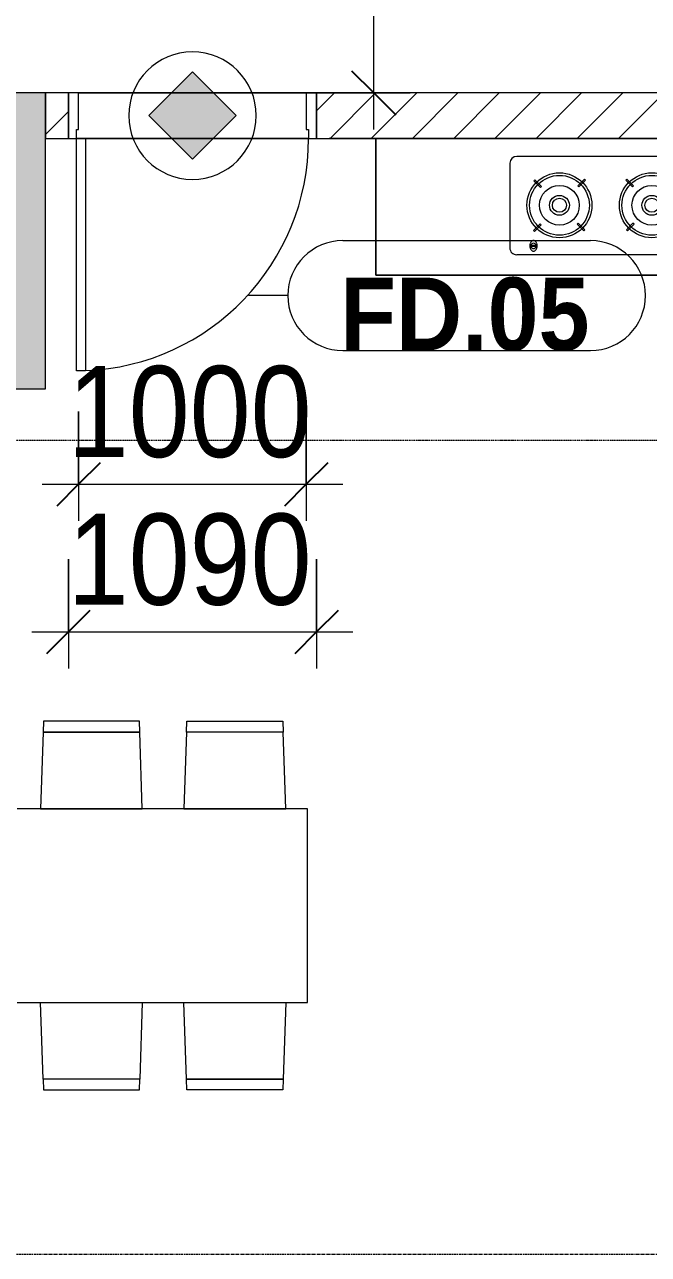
# Model space of a CAD drawing. Header units: millimetres. Extents: x 962 to 241049, y -15958 to 84407.
# Drawn here: x 132464 to 135204, y 28437 to 33837 of the extents above; entities that cross this region are included whole.
import ezdxf

# ---------------------------------------------------------------- set-up
doc = ezdxf.new("R2010")
doc.units = ezdxf.units.MM
doc.linetypes.add('Dash Dot 3_16_', pattern=[7.9375, 4.7625, -1.5875, 0, -1.5875])
doc.linetypes.add('Grid Line', pattern=[22.225, 12.7, -3.175, 3.175, -3.175])
for name, color, linetype, lineweight in [('0-1', 7, 'Continuous', 5), ('A-ANNO-DIMS', 211, 'Continuous', 9), ('A-ANNO-DIMS-160', 211, 'Continuous', 9), ('A-ANNO-NOTE', 131, 'Continuous', 9), ('A-DETL-GENF-2', 1, 'Continuous', 9), ('A-DOOR-3', 1, 'Continuous', 9), ('A-DOOR-FRAM-1', 1, 'Continuous', 9), ('A-DOOR-IDEN', 31, 'Continuous', 9), ('A-FLOR-2', 9, 'Continuous', 9), ('A-WALL', 113, 'Continuous', 9), ('A-WALL-3', 113, 'Continuous', 18), ('A-WALL-PATT-2', 111, 'Continuous', 9), ('G-ANNO-SYMB-1', 111, 'Dash Dot 3_16_', 18), ('I-FURN', 30, 'Continuous', 9), ('I-FURN-1', 254, 'Continuous', 9), ('S-COLS-1', 52, 'Continuous', 5), ('S-COLS-2', 7, 'Continuous', 18), ('S-GRID-1', 1, 'Grid Line', 9)]:
    doc.layers.add(name, color=color, linetype=linetype, lineweight=lineweight)
doc.styles.add('Arial_B_5', font='arialbd_0.ttf', dxfattribs={"width": 0.9, "height": 320})
doc.styles.add('UTM Avo', font='UTM Avo.ttf', dxfattribs={"width": 0.9, "height": 400})
doc.dimstyles.new('1_Dim_chi_tiet_2_5', dxfattribs={"dimscale": 304.8, "dimtxt": 399.720379, "dimasz": 0.629921, "dimexe": 0.524934, "dimexo": 0.0625, "dimgap": 0.052493, "dimtad": 1, "dimdec": 0, "dimrnd": 5, "dimzin": 0, "dimdsep": 46, "dimtxsty": 'UTM Avo', "dimblk1": 'OBLIQUE', "dimblk2": 'OBLIQUE', "dimsah": 1, "dimcen": 0.09, "dimdle": 0.524934, "dimazin": 0, "dimtfac": 1, "dimtdec": 4, "dimtix": 1, "dimtmove": 0, "dimatfit": 3, "dimfxl": 1.049869, "dimfxlon": 1, "dimtvp": 1, "dimtolj": 1, "dimtzin": 0, "dimarcsym": 2})
doc.dimstyles.new('1_Dim_chi_tiet_2_5_1', dxfattribs={"dimscale": 304.8, "dimtxt": 399.720379, "dimasz": 0.629921, "dimexe": 0.524934, "dimexo": 0.0625, "dimgap": 0.052493, "dimtad": 1, "dimdec": 0, "dimrnd": 5, "dimzin": 0, "dimdsep": 46, "dimtxsty": 'UTM Avo', "dimblk1": 'OBLIQUE', "dimblk2": 'OBLIQUE', "dimsah": 1, "dimcen": 0.09, "dimdle": 0.524934, "dimazin": 0, "dimtfac": 1, "dimtdec": 4, "dimtix": 1, "dimtmove": 0, "dimatfit": 3, "dimfxl": 1.049869, "dimfxlon": 1, "dimtvp": 1, "dimtolj": 1, "dimtzin": 0, "dimarcsym": 2})

# ---------------------------------------------------------------- blocks, each defined once
blk = doc.blocks.new('NCV_TKTC_KET CAU_rvt-1-TKCS_MB TẦNG 1')
at = {"layer": 'S-COLS-1'}
blk.add_hatch(color=256, dxfattribs=at).paths.add_polyline_path([(69377.6, 32236.9), (69377.6, 33536.9), (68927.6, 33536.9), (68927.6, 32236.9)])
at = {"layer": 'S-COLS-2'}
for p, q in [((69377.6, 33536.9), (68927.6, 33536.9)), ((69377.6, 32236.9), (69377.6, 33536.9)), ((68927.6, 32236.9), (69377.6, 32236.9))]:
    blk.add_line(p, q, dxfattribs=at)
blk = doc.blocks.new('RES_BAN AN 1 - RES_BAN AN 1-V28-TKCS_MB TẦNG 1')
at = {"layer": 'I-FURN-1'}
for p, q in [((-425, 0), (-425, -1275)), ((425, -1275), (425, 0)), ((-761.9, -113.5), (-425, -102.3)), ((-425, -102.3), (-425, -549.7)), ((425, -102.3), (425, -549.7)), ((761.9, -113.5), (425, -102.3)), ((-761.9, -113.5), (-809.6, -115.1)), ((-809.6, -115.1), (-809.6, -536.9)), ((-761.9, -538.5), (-761.9, -113.5)), ((-761.9, -538.5), (-761.9, -113.5)), ((761.9, -538.5), (761.9, -113.5)), ((761.9, -113.5), (761.9, -538.5)), ((809.6, -115.1), (761.9, -113.5)), ((809.6, -536.9), (809.6, -115.1)), ((-809.6, -536.9), (-761.9, -538.5)), ((-425, -549.7), (-761.9, -538.5)), ((425, -549.7), (761.9, -538.5)), ((761.9, -538.5), (809.6, -536.9)), ((-809.6, -745.3), (-761.9, -743.8)), ((-809.6, -1167.2), (-809.6, -745.3)), ((-761.9, -743.8), (-425, -732.5)), ((-761.9, -1168.8), (-761.9, -743.8)), ((-761.9, -743.8), (-761.9, -1168.8)), ((-425, -732.5), (-425, -1180)), ((425, -732.5), (425, -1180)), ((761.9, -743.8), (425, -732.5)), ((761.9, -743.8), (809.6, -745.3)), ((761.9, -1168.8), (761.9, -743.8)), ((761.9, -1168.8), (761.9, -743.8)), ((809.6, -745.3), (809.6, -1167.2)), ((-761.9, -1168.8), (-809.6, -1167.2)), ((-425, -1180), (-761.9, -1168.8)), ((425, -1180), (761.9, -1168.8)), ((809.6, -1167.2), (761.9, -1168.8)), ((-425, -1275), (425, -1275))]:
    blk.add_line(p, q, dxfattribs=at)
blk = doc.blocks.new('HE BEP B_ - HE BEP B_-437036-TKCS_MB TẦNG 1')
at = {"layer": 'I-FURN'}
for p, q in [((599.3, -89.3), (1380.9, -89.3)), ((569.3, -491.3), (569.3, -119.3)), ((656.9, -126.5), (689.4, -126.5)), ((656.9, -130.4), (656.9, -126.5)), ((689.4, -130.4), (656.9, -130.4)), ((689.4, -126.5), (689.4, -130.4)), ((1290.8, -126.5), (1290.8, -130.4)), ((1323.3, -126.5), (1290.8, -126.5)), ((1290.8, -130.4), (1323.3, -130.4)), ((1323.3, -130.4), (1323.3, -126.5)), ((1410.9, -491.3), (1410.9, -119.3)), ((677.1, -192.1), (672.7, -196.4)), ((672.7, -196.4), (701.8, -225.6)), ((706.2, -221.2), (677.1, -192.1)), ((894.6, -194.8), (865.5, -223.9)), ((869.9, -228.3), (899, -199.2)), ((899, -199.2), (894.6, -194.8)), ((1081.2, -199.2), (1085.6, -194.8)), ((1110.3, -228.3), (1081.2, -199.2)), ((1085.6, -194.8), (1114.7, -223.9)), ((1274, -221.2), (1303.2, -192.1)), ((1307.6, -196.4), (1278.4, -225.6)), ((1303.2, -192.1), (1307.6, -196.4)), ((701.8, -225.6), (706.2, -221.2)), ((865.5, -223.9), (869.9, -228.3)), ((1114.7, -223.9), (1110.3, -228.3)), ((1278.4, -225.6), (1274, -221.2)), ((675.4, -414), (704.6, -384.9)), ((679.8, -418.4), (675.4, -414)), ((709, -389.3), (679.8, -418.4)), ((704.6, -384.9), (709, -389.3)), ((868.3, -392), (872.7, -387.6)), ((897.4, -421.2), (868.3, -392)), ((872.7, -387.6), (901.8, -416.8)), ((901.8, -416.8), (897.4, -421.2)), ((1107.6, -387.6), (1078.5, -416.8)), ((1078.5, -416.8), (1082.9, -421.2)), ((1082.9, -421.2), (1112, -392)), ((1112, -392), (1107.6, -387.6)), ((1275.7, -384.9), (1271.3, -389.3)), ((1271.3, -389.3), (1300.4, -418.4)), ((1304.8, -414), (1275.7, -384.9)), ((1300.4, -418.4), (1304.8, -414)), ((599.3, -521.3), (1380.9, -521.3))]:
    blk.add_line(p, q, dxfattribs=at)
for centre, radius in [((787.2, -306.6), 142.6), ((787.2, -306.6), 131.3), ((1193, -306.6), 142.6), ((1193, -306.6), 131.3), ((787.2, -306.6), 87.2), ((787.2, -306.6), 43.6), ((1193, -306.6), 87.2), ((1193, -306.6), 43.6), ((787.2, -306.6), 30.9), ((1193, -306.6), 30.9)]:
    blk.add_circle(centre, radius, dxfattribs=at)
for centre, radius, start, end in [((599.3, -119.3), 30, 90, 180), ((676.6, -122.6), 18.1, 120.7976, 145.204), ((673.2, -116.9), 11.5, 90, 120.7976), ((673.2, -116.9), 11.5, 59.2024, 90), ((669.8, -122.6), 18.1, 34.796, 59.2024), ((1310.5, -122.6), 18.1, 120.7976, 145.204), ((1307.1, -116.9), 11.5, 90, 120.7976), ((1307.1, -116.9), 11.5, 59.2024, 90), ((1303.7, -122.6), 18.1, 34.796, 59.2024), ((1380.9, -119.3), 30, 360, 90), ((690.4, -128.8), 33.5, 163.9419, 180), ((690.4, -128.8), 33.5, 180, 196.0581), ((681.9, -126.4), 24.7, 145.204, 163.9419), ((681.9, -131.3), 24.7, 196.0581, 214.796), ((673.1, -128.4), 11.6, 9.7177, 170.2823), ((673.1, -128.4), 11.6, 189.9102, 350.0898), ((676.6, -135), 18.1, 214.796, 239.2024), ((673.2, -140.7), 11.5, 239.2024, 270), ((673.2, -140.7), 11.5, 270, 300.7976), ((669.8, -135), 18.1, 300.7976, 325.204), ((664.4, -126.4), 24.7, 16.0581, 34.796), ((664.4, -131.3), 24.7, 325.204, 343.9419), ((655.9, -128.8), 33.5, 0, 16.0581), ((655.9, -128.8), 33.5, 343.9419, 0), ((1324.3, -128.8), 33.5, 163.9419, 180), ((1324.3, -128.8), 33.5, 180, 196.0581), ((1315.8, -126.4), 24.7, 145.204, 163.9419), ((1315.8, -131.3), 24.7, 196.0581, 214.796), ((1310.5, -135), 18.1, 214.796, 239.2024), ((1307.2, -128.4), 11.6, 9.7177, 170.2823), ((1307.2, -128.4), 11.6, 189.9102, 350.0898), ((1307.1, -140.7), 11.5, 239.2024, 270), ((1307.1, -140.7), 11.5, 270, 300.7976), ((1303.7, -135), 18.1, 300.7976, 325.204), ((1298.3, -126.4), 24.7, 16.0581, 34.796), ((1298.3, -131.3), 24.7, 325.204, 343.9419), ((1289.8, -128.8), 33.5, 0, 16.0581), ((1289.8, -128.8), 33.5, 343.9419, 0), ((599.3, -491.3), 30, 180, 270), ((1380.9, -491.3), 30, 270, 360)]:
    blk.add_arc(centre, radius, start, end, dxfattribs=at)
at = {"layer": 'I-FURN-1'}
for p, q in [((0, 1600), (-600, 1600)), ((0, 1600), (-600, 1600)), ((0, 0), (0, 1600)), ((0, 0), (0, 1600)), ((-478.1, 1200), (-121.9, 1200)), ((-495.6, 337.9), (-495.6, 1182.5)), ((-184.4, 1173.3), (-371.1, 1173.3)), ((-104.4, 1182.5), (-104.4, 337.9)), ((-444.4, 1042.1), (-323.5, 1093.7)), ((-424.5, 1120), (-424.5, 934.5)), ((-323.5, 1093.7), (-314.6, 1078.3)), ((-131.1, 934.5), (-131.1, 1120)), ((-314.6, 1078.3), (-419.7, 999.4)), ((-453.5, 1016.6), (-446.4, 1004.2)), ((-371.1, 881.2), (-184.4, 881.2)), ((-410.2, 351.9), (-410.2, 822.3)), ((-183.5, 827.2), (-388, 827.2)), ((-382.2, 347.1), (-382.2, 827.2)), ((-354.2, 347.1), (-354.2, 827.2)), ((-326.2, 347.1), (-326.2, 827.2)), ((-298.2, 347.1), (-298.2, 827.2)), ((-270.2, 347.1), (-270.2, 827.2)), ((-242.2, 347.1), (-242.2, 827.2)), ((-214.2, 347.1), (-214.2, 827.2)), ((-186.2, 347.1), (-186.2, 827.2)), ((-158.2, 353.5), (-158.2, 820.8)), ((-441.3, 773.8), (-441.3, 400.4)), ((-130.2, 400.4), (-130.2, 773.8)), ((-388, 347.1), (-183.5, 347.1)), ((-121.9, 320.4), (-478.1, 320.4)), ((2000, 0), (0, 0)), ((0, 0), (2000, 0)), ((2000, -600), (2000, 0)), ((2000, 0), (2000, -600))]:
    blk.add_line(p, q, dxfattribs=at)
for centre, radius in [((-451.1, 1068.2), 17.8), ((-317.8, 1028.4), 22.2), ((-451.1, 961.5), 17.8)]:
    blk.add_circle(centre, radius, dxfattribs=at)
for centre, radius, start, end in [((-478.1, 1182.5), 17.5, 90, 180), ((-121.9, 1182.5), 17.5, 0, 90), ((-371.1, 1120), 53.3, 90, 180), ((-184.4, 1120), 53.3, 360, 90), ((-438.1, 1025.5), 17.8, 110.5379, 209.9521), ((-431, 1013.1), 17.8, 209.9521, 309.4618), ((-371.1, 934.5), 53.3, 180, 270), ((-184.4, 934.5), 53.3, 270, 360), ((-388, 773.8), 53.3, 90, 180), ((-183.5, 773.8), 53.3, 360, 90), ((-388, 400.4), 53.3, 180, 270), ((-183.5, 400.4), 53.3, 270, 360), ((-478.1, 337.9), 17.5, 180, 270), ((-121.9, 337.9), 17.5, 270, 0)]:
    blk.add_arc(centre, radius, start, end, dxfattribs=at)
blk = doc.blocks.new('NCV_TKTC_TANG 1_rvt-1-TKCS_MB TẦNG 1')
at = {"layer": 'A-FLOR-2'}
for p, q in [((70522.6, 33536.9), (69522.6, 33536.9)), ((70532.6, 33336.9), (69512.6, 33336.9)), ((69512.6, 33336.9), (70532.6, 33336.9)), ((70827.6, 33336.9), (70623.7, 33336.9)), ((73427.6, 33336.9), (70827.6, 33336.9))]:
    blk.add_line(p, q, dxfattribs=at)
at = {"layer": 'I-FURN-1'}
for name, p, rotation in [('HE BEP B_ - HE BEP B_-437036-TKCS_MB TẦNG 1', (72827.6, 32736.9), 180), ('RES_BAN AN 1 - RES_BAN AN 1-V28-TKCS_MB TẦNG 1', (69252.6, 29968.6), 89.9999999999997)]:
    blk.add_blockref(name, p, dxfattribs=dict(at, rotation=rotation))
blk = doc.blocks.new('FD_05 - FD_05-1000x2200mm-835434-TKCS_MB TẦNG 1')
at = {"layer": 'A-DETL-GENF-2'}
for p, q in [((470, 100), (470, 1120)), ((470, 1120), (510, 1120)), ((510, 1120), (510, 100)), ((510, 100), (470, 100))]:
    blk.add_line(p, q, dxfattribs=at)
blk.add_arc((510, 100), 1020, 92.2475, 180, dxfattribs=at)
at = {"layer": 'A-DOOR-FRAM-1'}
for p, q in [((-510, 100), (-545, 100)), ((-545, 100), (-545, -100)), ((-510, 60), (-510, 100)), ((-500, 60), (-510, 60)), ((-500, -100), (-500, 60)), ((510, 60), (500, 60)), ((500, 60), (500, -100)), ((545, 100), (510, 100)), ((510, 100), (510, 60)), ((545, -100), (545, 100)), ((-545, -100), (-500, -100)), ((500, -100), (545, -100))]:
    blk.add_line(p, q, dxfattribs=at)
blk = doc.blocks.new('DIMBLOCK36-TKCS_MB TẦNG 1')
at = {"layer": 'A-ANNO-DIMS-160'}
for p, q in [((132656.6, 31490), (132656.6, 31010)), ((132656.6, 31170), (132656.6, 31490)), ((133746.6, 31490), (133746.6, 31010)), ((133746.6, 31170), (133746.6, 31490)), ((132496.6, 31170), (133906.6, 31170))]:
    blk.add_line(p, q, dxfattribs=at)
at = {"layer": 'A-ANNO-DIMS-160', "lineweight": 25}
for p, q in [((132656.6, 31170), (132752.6, 31266)), ((133746.6, 31170), (133842.6, 31266)), ((132656.6, 31170), (132560.6, 31074)), ((133746.6, 31170), (133650.6, 31074))]:
    blk.add_line(p, q, dxfattribs=at)
at = {"layer": 'A-ANNO-DIMS-160', "color": 0, "insert": (132653.8, 31689.6), "char_height": 400, "width": 1314.636, "attachment_point": 1, "line_spacing_factor": 1.110334, "style": 'UTM Avo'}
blk.add_mtext('1090', dxfattribs=at)
blk = doc.blocks.new('_Oblique')
at = {"color": 0, "linetype": 'ByBlock', "lineweight": -2}
blk.add_line((-0.5, -0.5), (0.5, 0.5), dxfattribs=at)
blk = doc.blocks.new('DIMBLOCK96-TKCS_MB TẦNG 1')
at = {"layer": 'A-ANNO-DIMS-160'}
for p, q in [((132701.6, 32138.4), (132701.6, 31658.4)), ((132701.6, 31818.4), (132701.6, 32138.4)), ((133701.6, 32138.4), (133701.6, 31658.4)), ((133701.6, 31818.4), (133701.6, 32138.4)), ((132541.6, 31818.4), (133861.6, 31818.4))]:
    blk.add_line(p, q, dxfattribs=at)
at = {"layer": 'A-ANNO-DIMS-160', "lineweight": 25}
for p, q in [((132701.6, 31818.4), (132797.6, 31914.4)), ((133701.6, 31818.4), (133797.6, 31914.4)), ((132701.6, 31818.4), (132605.6, 31722.4)), ((133701.6, 31818.4), (133605.6, 31722.4))]:
    blk.add_line(p, q, dxfattribs=at)
at = {"layer": 'A-ANNO-DIMS-160', "color": 0, "insert": (132653.8, 32338), "char_height": 400, "width": 1314.636, "attachment_point": 1, "line_spacing_factor": 1.110334, "style": 'UTM Avo'}
blk.add_mtext('1000', dxfattribs=at)
blk = doc.blocks.new('STN_Door Tag - STN_Door Tag-1788670-TKCS_MB TẦNG 1')
at = {"layer": 'A-DOOR-IDEN'}
for p, q in [((-3.37, 1.495), (3.431, 1.495)), ((-3.37, -1.524), (3.431, -1.524))]:
    blk.add_line(p, q, dxfattribs=at)
for centre, start, end in [((-3.37, -0.015), 90, 270), ((3.431, -0.015), 270, 90)]:
    blk.add_arc(centre, 1.509, start, end, dxfattribs=at)
blk = doc.blocks.new('HDNDCT_GHI CHÚ CỬA CHỐNG CHÁY EI30 - HDNDCT_GHI CHÚ CỬA CHỐNG CHÁY EI30-2461928-TKCS_MB TẦNG 1')
at = {"layer": 'A-ANNO-NOTE'}
blk.add_hatch(color=256, dxfattribs=at).paths.add_polyline_path([(-1.2, 0), (0, 1.2), (1.2, 0), (0, -1.2)])
for p, q in [((0, 1.2), (-1.2, 0)), ((1.2, 0), (0, 1.2)), ((-1.2, 0), (0, -1.2)), ((0, -1.2), (1.2, 0))]:
    blk.add_line(p, q, dxfattribs=at)
for start, end in [(360, 180), (180, 360)]:
    blk.add_arc((0, 0), 1.75, start, end, dxfattribs=at)
blk = doc.blocks.new('DIMBLOCK316-TKCS_MB TẦNG 1')
at = {"layer": 'A-ANNO-DIMS-160', "lineweight": 25}
for p, q in [((133998.2, 35537.4), (133902.2, 35633.4)), ((133998.2, 35537.4), (134094.2, 35441.4)), ((133998.2, 33536.9), (133902.2, 33632.9)), ((133998.2, 33536.9), (134094.2, 33440.9))]:
    blk.add_line(p, q, dxfattribs=at)
at = {"layer": 'A-ANNO-DIMS-160'}
for p, q in [((133678.2, 35537.4), (134158.2, 35537.4)), ((133998.2, 35537.4), (133678.2, 35537.4)), ((133998.2, 33376.9), (133998.2, 35537.4)), ((133678.2, 33536.9), (134158.2, 33536.9)), ((133998.2, 33536.9), (133678.2, 33536.9))]:
    blk.add_line(p, q, dxfattribs=at)
at = {"layer": 'A-ANNO-DIMS-160', "color": 0, "insert": (133478.5, 33989.4), "char_height": 400, "width": 1314.636, "attachment_point": 1, "rotation": 90, "line_spacing_factor": 1.110334, "style": 'UTM Avo'}
blk.add_mtext('2000', dxfattribs=at)

msp = doc.modelspace()

# ---------------------------------------------------------------- hatches: boundary and pattern name
at = {"layer": 'A-WALL-PATT-2'}
h = msp.add_hatch(dxfattribs=at)
h.set_pattern_fill('FP_1', color=256, style=0, pattern_type=2)
h.set_pattern_definition([(45, (63179.03, 0), (-90.50967, 90.50967), [])])
h.paths.add_polyline_path([(140250.8, 33336.9), (140356.6, 33336.9), (140356.6, 33536.9), (137431.9, 33536.9), (137431.9, 33336.9), (139847.8, 33336.9)])
h.paths.add_polyline_path([(136220.8, 33336.9), (137231.9, 33336.9), (137231.9, 33536.9), (133746.6, 33536.9), (133746.6, 33336.9), (135414.8, 33336.9)])
h.paths.add_polyline_path([(132556.6, 33336.9), (132656.6, 33336.9), (132656.6, 33536.9), (132556.6, 33536.9)])

# ---------------------------------------------------------------- linework, layer by layer
at = {"layer": 'A-DOOR-IDEN'}
msp.add_line((133448.4, 32648.7), (133620.3, 32648.7), dxfattribs=at)
at = {"layer": 'A-WALL'}
for p, q in [((132701.6, 33536.9), (133701.6, 33536.9)), ((133711.6, 33336.9), (132691.6, 33336.9))]:
    msp.add_line(p, q, dxfattribs=at)
at = {"layer": 'A-WALL-3'}
for p, q in [((132656.6, 33536.9), (132556.6, 33536.9)), ((132556.6, 33536.9), (132556.6, 33336.9)), ((132656.6, 33336.9), (132656.6, 33536.9)), ((137231.9, 33536.9), (133746.6, 33536.9)), ((133746.6, 33536.9), (133746.6, 33336.9)), ((132556.6, 33336.9), (132656.6, 33336.9)), ((133746.6, 33336.9), (137231.9, 33336.9))]:
    msp.add_line(p, q, dxfattribs=at)
at = {"layer": 'G-ANNO-SYMB-1'}
msp.add_line((90628.5, 32011.5), (198105.9, 32011.5), dxfattribs=at)
at = {"layer": 'S-GRID-1'}
for p, q in [((192368.8, 33536.9), (96265.8, 33536.9)), ((192368.8, 28436.9), (96265.8, 28436.9))]:
    msp.add_line(p, q, dxfattribs=at)

# ---------------------------------------------------------------- block references
at = {"layer": '0-1'}
for name in ['NCV_TKTC_KET CAU_rvt-1-TKCS_MB TẦNG 1', 'NCV_TKTC_TANG 1_rvt-1-TKCS_MB TẦNG 1']:
    msp.add_blockref(name, (63179, 0), dxfattribs=at)
at = {"layer": 'A-ANNO-NOTE', "xscale": 160, "yscale": 160, "zscale": 160}
msp.add_blockref('HDNDCT_GHI CHÚ CỬA CHỐNG CHÁY EI30 - HDNDCT_GHI CHÚ CỬA CHỐNG CHÁY EI30-2461928-TKCS_MB TẦNG 1', (133201.6, 33437.4), dxfattribs=at)
at = {"layer": 'A-DOOR-3', "rotation": 180}
msp.add_blockref('FD_05 - FD_05-1000x2200mm-835434-TKCS_MB TẦNG 1', (133201.6, 33436.9), dxfattribs=at)
at = {"layer": 'A-DOOR-IDEN', "xscale": 159.9999999999999, "yscale": 159.9999999999999, "zscale": 159.9999999999999}
msp.add_blockref('STN_Door Tag - STN_Door Tag-1788670-TKCS_MB TẦNG 1', (134401, 32649.3), dxfattribs=at)

# ---------------------------------------------------------------- texts
at = {"layer": 'A-DOOR-IDEN', "insert": (134397.8, 32564), "char_height": 320, "width": 1124.64, "attachment_point": 5, "line_spacing_factor": 0.936439, "style": 'Arial_B_5'}
msp.add_mtext('\\pt7.2,14.4,21.6,28.8,36,43.2,50.4,57.6,64.8,72,79.2,86.4,93.6,100.8,108,115.2,122.4,129.6,136.8,144,151.2,158.4,165.6,172.8,180,187.2,194.4,201.6,208.8,216,223.2,230.4;FD.05', dxfattribs=at)

# ---------------------------------------------------------------- dimensions: what is measured, and where the dimension line sits
at = {"layer": 'A-ANNO-DIMS'}
dim = msp.add_linear_dim(base=(133998.1568, 35537.3629), p1=(133678.1568, 33536.936), p2=(133678.1568, 35537.3629), angle=90, dimstyle='1_Dim_chi_tiet_2_5_1', override={"dimpost": '<>', "dimfxl": 2000.426822}, dxfattribs=at)
dim.commit()
dim.dimension.update_dxf_attribs({"geometry": 'DIMBLOCK316-TKCS_MB TẦNG 1', "text_midpoint": (133775.1647, 34537.1494)})
for base, p1, p2, override, picture, middle in [((133701.6, 31818.4), (132701.6, 32138.4), (133701.6, 32138.4), {"dimpost": '<>', "dimfxl": 1000}, 'DIMBLOCK96-TKCS_MB TẦNG 1', (133201.6, 32041.4)), ((133746.6, 31170), (132656.6, 31490), (133746.6, 31490), {"dimpost": '<>', "dimfxl": 1090}, 'DIMBLOCK36-TKCS_MB TẦNG 1', (133201.6, 31392.9))]:
    dim = msp.add_linear_dim(base=base, p1=p1, p2=p2, dimstyle='1_Dim_chi_tiet_2_5', override=override, dxfattribs=at)
    dim.commit()
    dim.dimension.update_dxf_attribs({"geometry": picture, "text_midpoint": middle})

doc.saveas('drawing.dxf')
